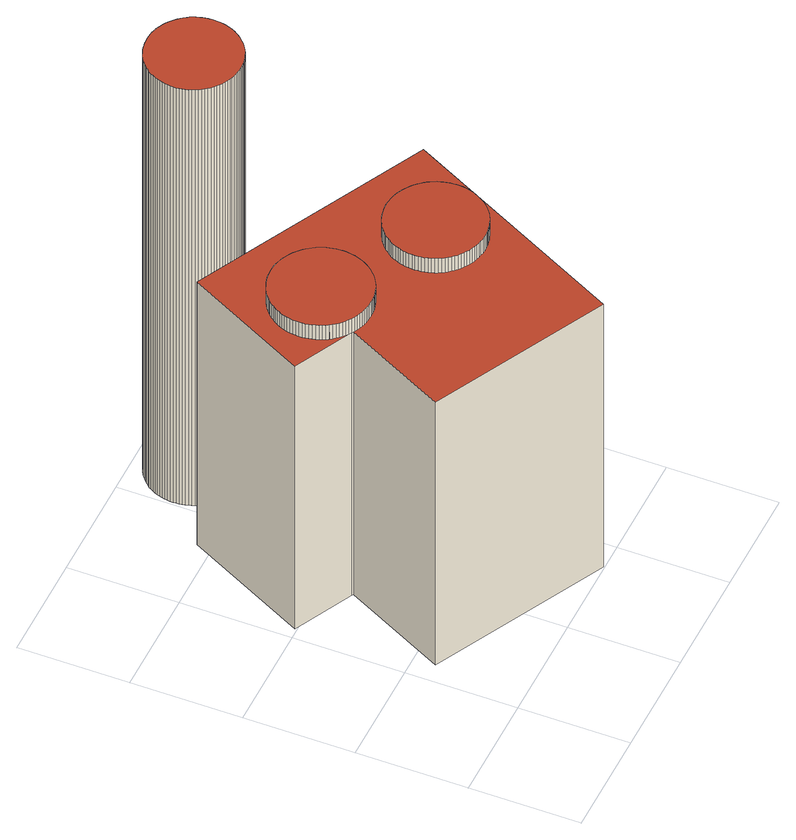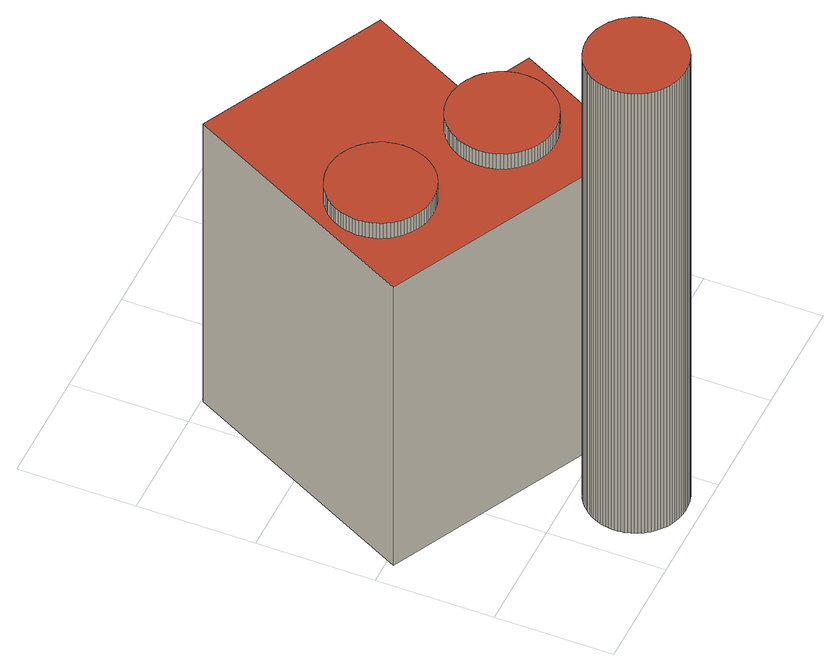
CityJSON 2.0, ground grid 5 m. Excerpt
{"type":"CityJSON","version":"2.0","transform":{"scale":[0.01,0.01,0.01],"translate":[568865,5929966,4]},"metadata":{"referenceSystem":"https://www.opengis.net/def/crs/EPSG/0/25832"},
"CityObjects":{
"building1":{"type":"Building","attributes":{"Grundfläche 2D":"120.618715","Grundhöhe NN":"4.493"},"geometry":[{"type":"Solid","lod":"3","boundaries":[[[[0,1,2,3,4,5,6,7,8,9,10,11,12,13,14,15,16,17,18,19,20,21,22,23,24,25,26,27,28,29,30,31,32,33,34,35,36,37,38,39,40,41,42,43,44,45,46,47,48,49,50,51,52,53,54,55,56,57,58,59,60,61,62,63,64,65,66,67,68,69,70,71,72,73,74,75,76,77,78,79,80,81,82,83,84,85,86,87,88,89,90,91,92,93,94,95,96,97,98,99,100]],[[101,102,103,104,105,106,107,108,109,110,111,112,113,114,115,116,117,118,119,120,121,122,123,124,125,126,127,128,129,130,131,132,133,134,135,136,137,138,139,140,141,142,143,144,145,146,147,148,149,150,151,152,153,154,155,156,157,158,159,160,161,162,163,164,165,166,167,168,169,170,171,172,173,174,175,176,177,178,179,180,181,182,183,184,185,186,187,188,189,190,191,192,193,194,195,196,197,198,199,200]],[[201,202,203,204,205,206,207,208,209,210,211,212,213,214,215,216,217,218,219,220,221,222,223,224,225,226,227,228,229,230,231,232,233,234,235,236,237,238,239,240,241,242,243,244,245,246,247,248,249,250,251,252,253,254,255,256,257,258,259,260,261,262,263,264,265,266,267,268,269,270,271,272,273,274,275,276,277,278,279,280,281,282,283,284,285,286,287,288,289,290,291,292,293,294,295,296,297,298,299,300,301,302,303,304,305,306,307,308],[309,310,311,312,313,314,315,316,317,318,319,320,321,322,323,324,325,326,327,328,329,330,331,332,333,334,335,336,337,338,339,340,341,342,343,344,345,346,347,348,349,350,351,352,353,354,355,356,357,358,359,360,361,362,363,364,365,366,367,368,369,370,371,372,373,374,375,376,377,378,379,380,381,382,383,384,385,386,387,388,389,390,391,392,393,394,395,396,397,398,399,400,401,402,403,404,405,406,407,408]],[[292,291,6,5]],[[291,290,7,6]],[[290,289,8,7]],[[302,301,97,96]],[[301,300,98,97]],[[300,299,99,98]],[[299,298,100,99]],[[298,297,0,100]],[[297,296,1,0]],[[296,295,2,1]],[[3,2,295,294]],[[294,293,4,3]],[[293,292,5,4]],[[289,288,9,8]],[[288,287,10,9]],[[287,286,11,10]],[[286,285,12,11]],[[285,284,13,12]],[[284,283,14,13]],[[283,282,15,14]],[[282,281,16,15]],[[281,280,17,16]],[[280,279,18,17]],[[279,278,19,18]],[[278,277,20,19]],[[277,276,21,20]],[[276,275,22,21]],[[275,274,23,22]],[[274,273,24,23]],[[273,272,25,24]],[[272,271,26,25]],[[271,270,27,26]],[[270,269,28,27]],[[269,268,29,28]],[[268,267,30,29]],[[267,266,31,30]],[[266,265,32,31]],[[265,264,33,32]],[[264,263,34,33]],[[263,262,35,34]],[[262,261,36,35]],[[261,260,37,36]],[[260,259,38,37]],[[259,258,39,38]],[[258,257,40,39]],[[257,256,41,40]],[[256,255,42,41]],[[255,254,43,42]],[[254,253,44,43]],[[253,252,45,44]],[[252,251,46,45]],[[46,251,250,47]],[[48,47,250,249]],[[249,248,49,48]],[[248,247,50,49]],[[51,50,247,246]],[[246,245,52,51]],[[245,244,53,52]],[[244,243,54,53]],[[55,54,243,242]],[[242,241,56,55]],[[241,240,57,56]],[[240,239,58,57]],[[239,238,59,58]],[[238,237,60,59]],[[237,236,61,60]],[[236,235,62,61]],[[235,234,63,62]],[[234,233,64,63]],[[233,232,65,64]],[[232,231,66,65]],[[67,66,231,230]],[[230,229,68,67]],[[229,228,69,68]],[[228,227,70,69]],[[227,226,71,70]],[[226,225,72,71]],[[225,224,73,72]],[[73,224,223]],[[74,73,223,222]],[[222,221,75,74]],[[221,220,76,75]],[[220,219,77,76]],[[219,218,78,77]],[[218,217,79,78]],[[217,216,80,79]],[[216,210,209,82,81,80]],[[209,208,83,82]],[[208,207,84,83]],[[207,206,85,84]],[[206,205,86,85]],[[205,204,87,86]],[[204,203,88,87]],[[89,88,203,202]],[[202,201,90,89]],[[90,201,308]],[[91,90,308,307]],[[307,306,92,91]],[[93,92,306,305]],[[94,93,305,304]],[[304,303,95,94]],[[303,302,96,95]],[[332,331,110,109]],[[331,330,111,110]],[[112,111,330,329]],[[329,328,113,112]],[[328,327,114,113]],[[327,326,115,114]],[[326,325,116,115]],[[325,324,117,116]],[[336,335,106,105]],[[335,334,107,106]],[[334,333,108,107]],[[333,332,109,108]],[[324,323,118,117]],[[323,322,119,118]],[[322,321,120,119]],[[321,320,121,120]],[[320,319,122,121]],[[123,122,319,318]],[[318,317,124,123]],[[125,124,317,316]],[[316,315,126,125]],[[127,126,315,314]],[[314,313,128,127]],[[129,128,313,312]],[[312,311,130,129]],[[311,310,131,130]],[[310,309,132,131]],[[309,408,133,132]],[[408,407,134,133]],[[407,406,135,134]],[[406,405,136,135]],[[405,404,137,136]],[[404,403,138,137]],[[403,402,139,138]],[[402,401,140,139]],[[401,400,141,140]],[[400,399,142,141]],[[399,398,143,142]],[[398,397,144,143]],[[397,396,145,144]],[[396,395,146,145]],[[395,394,147,146]],[[394,393,148,147]],[[393,392,149,148]],[[392,391,150,149]],[[391,390,151,150]],[[390,389,152,151]],[[389,388,153,152]],[[388,387,154,153]],[[387,386,155,154]],[[386,385,156,155]],[[385,384,157,156]],[[384,383,158,157]],[[383,382,159,158]],[[160,159,382,381]],[[381,380,161,160]],[[380,379,162,161]],[[379,378,163,162]],[[164,163,378,377]],[[377,376,165,164]],[[376,375,166,165]],[[167,166,375,374]],[[374,373,168,167]],[[373,372,169,168]],[[372,371,170,169]],[[171,170,371,370]],[[370,369,172,171]],[[369,368,173,172]],[[368,367,174,173]],[[367,366,175,174]],[[366,365,176,175]],[[365,364,177,176]],[[364,363,178,177]],[[363,362,179,178]],[[362,361,180,179]],[[361,360,181,180]],[[360,359,182,181]],[[359,358,183,182]],[[358,357,184,183]],[[357,356,185,184]],[[356,355,186,185]],[[355,354,187,186]],[[354,353,188,187]],[[353,352,189,188]],[[352,351,190,189]],[[191,190,351,350]],[[350,349,192,191]],[[349,348,193,192]],[[348,347,194,193]],[[347,346,195,194]],[[346,345,196,195]],[[345,344,197,196]],[[344,343,198,197]],[[343,342,199,198]],[[342,341,200,199]],[[341,340,101,200]],[[340,339,102,101]],[[339,338,103,102]],[[338,337,104,103]],[[337,336,105,104]],[[215,214,409,410]],[[216,215,410,411]],[[210,216,411,412]],[[211,210,412,413]],[[212,211,413,414]],[[213,212,414,415]],[[214,213,415,409]],[[409,415,414,413,412,411,410]]]],"semantics":{"surfaces":[{"type":"RoofSurface"},{"type":"WallSurface"},{"type":"GroundSurface"}],"values":[[0,0,0,1,1,1,1,1,1,1,1,1,1,1,1,1,1,1,1,1,1,1,1,1,1,1,1,1,1,1,1,1,1,1,1,1,1,1,1,1,1,1,1,1,1,1,1,1,1,1,1,1,1,1,1,1,1,1,1,1,1,1,1,1,1,1,1,1,1,1,1,1,1,1,1,1,1,1,1,1,1,1,1,1,1,1,1,1,1,1,1,1,1,1,1,1,1,1,1,1,1,1,1,1,1,1,1,1,1,1,1,1,1,1,1,1,1,1,1,1,1,1,1,1,1,1,1,1,1,1,1,1,1,1,1,1,1,1,1,1,1,1,1,1,1,1,1,1,1,1,1,1,1,1,1,1,1,1,1,1,1,1,1,1,1,1,1,1,1,1,1,1,1,1,1,1,1,1,1,1,1,1,1,1,1,1,1,1,1,1,1,1,1,1,1,1,1,1,1,1,1,1,1,1,1,1,1,1,1,1,1,1,2]]}}]},
"building2":{"type":"Building","attributes":{"Grundfläche 2D":"13.646682","Grundhöhe NN":"4.770"},"geometry":[{"type":"Solid","lod":"3","boundaries":[[[[416,417,418,419,420,421,422,423,424,425,426,427,428,429,430,431,432,433,434,435,436,437,438,439,440,441,442,443,444,445,446,447,448,449,450,451,452,453,454,455,456,457,458,459,460,461,462,463,464,465,466,467,468,469,470,471,472,473,474,475,476,477,478,479,480,481,482,483,484,485,486,487,488,489,490,491,492,493,494,495,496,497,498,499,500,501,502,503,504,505,506,507,508,509,510,511,512,513,514,515]],[[516,517,420,419]],[[517,518,421,420]],[[518,519,422,421]],[[520,521,510,509]],[[521,522,511,510]],[[522,523,512,511]],[[523,524,513,512]],[[524,525,514,513]],[[525,526,515,514]],[[526,527,416,515]],[[528,516,419,418]],[[527,529,417,416]],[[529,528,418,417]],[[519,530,423,422]],[[530,531,424,423]],[[531,532,425,424]],[[532,533,426,425]],[[533,534,427,426]],[[534,535,428,427]],[[535,536,429,428]],[[536,537,430,429]],[[537,538,431,430]],[[538,539,432,431]],[[539,540,433,432]],[[540,541,434,433]],[[541,542,435,434]],[[542,543,436,435]],[[543,544,437,436]],[[544,545,438,437]],[[545,546,439,438]],[[546,547,440,439]],[[547,548,441,440]],[[548,549,442,441]],[[549,550,443,442]],[[550,551,444,443]],[[551,552,445,444]],[[552,553,446,445]],[[553,554,447,446]],[[554,555,448,447]],[[555,556,449,448]],[[556,557,450,449]],[[557,558,451,450]],[[558,559,452,451]],[[559,560,453,452]],[[560,561,454,453]],[[561,562,455,454]],[[562,563,456,455]],[[563,564,457,456]],[[564,565,458,457]],[[565,566,459,458]],[[566,567,460,459]],[[567,568,461,460]],[[568,569,462,461]],[[569,570,463,462]],[[570,571,464,463]],[[571,572,465,464]],[[572,573,466,465]],[[573,574,467,466]],[[574,575,468,467]],[[575,576,469,468]],[[576,577,470,469]],[[577,578,471,470]],[[578,579,472,471]],[[579,580,473,472]],[[580,581,474,473]],[[581,582,475,474]],[[582,583,476,475]],[[583,584,477,476]],[[584,585,478,477]],[[585,586,479,478]],[[586,587,480,479]],[[587,588,481,480]],[[588,589,482,481]],[[589,590,483,482]],[[590,591,484,483]],[[591,592,485,484]],[[592,593,486,485]],[[593,594,487,486]],[[594,595,488,487]],[[595,596,489,488]],[[596,597,490,489]],[[597,598,491,490]],[[598,599,492,491]],[[599,600,493,492]],[[600,601,494,493]],[[601,602,495,494]],[[602,603,496,495]],[[603,604,497,496]],[[604,605,498,497]],[[605,606,499,498]],[[606,607,500,499]],[[607,608,501,500]],[[608,609,502,501]],[[609,610,503,502]],[[610,611,504,503]],[[611,612,505,504]],[[612,613,506,505]],[[613,614,507,506]],[[614,615,508,507]],[[615,520,509,508]],[[524,523,522,521,520,615,614,613,612,611,610,609,608,607,606,605,604,603,602,601,600,599,598,597,596,595,594,593,592,591,590,589,588,587,586,585,584,583,582,581,580,579,578,577,576,575,574,573,572,571,570,569,568,567,566,565,564,563,562,561,560,559,558,557,556,555,554,553,552,551,550,549,548,547,546,545,544,543,542,541,540,539,538,537,536,535,534,533,532,531,530,519,518,517,516,528,529,527,526,525]]]],"semantics":{"surfaces":[{"type":"RoofSurface"},{"type":"WallSurface"},{"type":"GroundSurface"}],"values":[[0,1,1,1,1,1,1,1,1,1,1,1,1,1,1,1,1,1,1,1,1,1,1,1,1,1,1,1,1,1,1,1,1,1,1,1,1,1,1,1,1,1,1,1,1,1,1,1,1,1,1,1,1,1,1,1,1,1,1,1,1,1,1,1,1,1,1,1,1,1,1,1,1,1,1,1,1,1,1,1,1,1,1,1,1,1,1,1,1,1,1,1,1,1,1,1,1,1,1,1,1,2]]}}]}
},
"vertices":[
[580,893,1641],[591,903,1641],[600,912,1641],[610,923,1641],[618,934,1641],[626,946,1641],[633,958,1641],[640,970,1641],[645,983,1641],[650,996,1641],[654,1010,1641],[657,1023,1641],[659,1037,1641],[661,1051,1641],[661,1065,1641],[661,1079,1641],[660,1093,1641],[657,1107,1641],[654,1121,1641],[651,1134,1641],[646,1147,1641],[640,1160,1641],[634,1173,1641],[627,1185,1641],[619,1196,1641],[610,1208,1641],[601,1218,1641],[591,1228,1641],[581,1237,1641],[570,1246,1641],[558,1254,1641],[546,1261,1641],[534,1267,1641],[521,1273,1641],[508,1278,1641],[494,1282,1641],[481,1285,1641],[467,1287,1641],[453,1288,1641],[439,1289,1641],[425,1288,1641],[411,1287,1641],[397,1285,1641],[383,1282,1641],[370,1278,1641],[356,1273,1641],[344,1268,1641],[331,1262,1641],[319,1254,1641],[307,1246,1641],[296,1238,1641],[286,1229,1641],[276,1219,1641],[267,1208,1641],[258,1197,1641],[250,1186,1641],[243,1174,1641],[236,1161,1641],[231,1148,1641],[226,1135,1641],[222,1122,1641],[219,1108,1641],[217,1094,1641],[216,1080,1641],[215,1066,1641],[215,1052,1641],[217,1038,1641],[219,1024,1641],[222,1011,1641],[226,997,1641],[231,984,1641],[236,971,1641],[242,959,1641],[249,947,1641],[257,935,1641],[266,924,1641],[275,913,1641],[285,903,1641],[295,894,1641],[307,886,1641],[318,878,1641],[327,872,1641],[330,870,1641],[343,864,1641],[356,858,1641],[369,854,1641],[382,850,1641],[396,847,1641],[410,844,1641],[424,843,1641],[438,843,1641],[452,843,1641],[466,844,1641],[479,846,1641],[493,849,1641],[507,853,1641],[520,858,1641],[533,864,1641],[545,870,1641],[557,877,1641],[569,885,1641],[941,1009,1641],[928,1006,1641],[914,1003,1641],[901,999,1641],[888,994,1641],[875,988,1641],[863,982,1641],[851,975,1641],[840,967,1641],[829,958,1641],[819,949,1641],[809,939,1641],[801,928,1641],[792,917,1641],[785,906,1641],[778,894,1641],[772,881,1641],[767,869,1641],[762,856,1641],[758,842,1641],[756,829,1641],[754,815,1641],[753,801,1641],[752,788,1641],[753,774,1641],[755,760,1641],[757,746,1641],[760,733,1641],[764,720,1641],[769,707,1641],[775,694,1641],[781,682,1641],[788,670,1641],[796,659,1641],[805,648,1641],[814,638,1641],[824,628,1641],[835,619,1641],[846,611,1641],[857,604,1641],[869,597,1641],[882,591,1641],[894,585,1641],[907,581,1641],[921,577,1641],[934,575,1641],[948,572,1641],[962,571,1641],[976,571,1641],[989,572,1641],[1003,573,1641],[1017,576,1641],[1030,579,1641],[1043,583,1641],[1056,588,1641],[1069,594,1641],[1081,600,1641],[1093,607,1641],[1104,615,1641],[1115,624,1641],[1125,633,1641],[1135,643,1641],[1144,654,1641],[1152,665,1641],[1159,676,1641],[1166,688,1641],[1172,701,1641],[1178,713,1641],[1182,726,1641],[1186,740,1641],[1189,753,1641],[1191,767,1641],[1192,781,1641],[1192,795,1641],[1191,808,1641],[1190,822,1641],[1187,836,1641],[1184,849,1641],[1180,862,1641],[1175,875,1641],[1169,888,1641],[1163,900,1641],[1156,912,1641],[1148,923,1641],[1139,934,1641],[1130,944,1641],[1120,954,1641],[1109,962,1641],[1098,971,1641],[1087,978,1641],[1075,985,1641],[1062,991,1641],[1050,997,1641],[1037,1001,1641],[1023,1005,1641],[1010,1008,1641],[996,1009,1641],[982,1011,1641],[969,1011,1641],[955,1010,1641],[438,843,1559],[424,843,1559],[410,844,1559],[396,847,1559],[382,850,1559],[369,854,1559],[356,858,1559],[343,864,1559],[330,870,1559],[327,872,1559],[91,405,1559],[879,7,1559],[1397,1032,1559],[335,1569,1559],[52,1010,1559],[318,878,1559],[307,886,1559],[295,894,1559],[285,903,1559],[275,913,1559],[266,924,1559],[257,935,1559],[251,945,1559],[249,947,1559],[242,959,1559],[236,971,1559],[231,984,1559],[226,997,1559],[222,1011,1559],[219,1024,1559],[217,1038,1559],[215,1052,1559],[215,1066,1559],[216,1080,1559],[217,1094,1559],[219,1108,1559],[222,1122,1559],[226,1135,1559],[231,1148,1559],[236,1161,1559],[243,1174,1559],[250,1186,1559],[258,1197,1559],[267,1208,1559],[276,1219,1559],[286,1229,1559],[296,1238,1559],[307,1246,1559],[319,1254,1559],[331,1262,1559],[344,1268,1559],[356,1273,1559],[370,1278,1559],[383,1282,1559],[397,1285,1559],[411,1287,1559],[425,1288,1559],[439,1289,1559],[453,1288,1559],[467,1287,1559],[481,1285,1559],[494,1282,1559],[508,1278,1559],[521,1273,1559],[534,1267,1559],[546,1261,1559],[558,1254,1559],[570,1246,1559],[581,1237,1559],[591,1228,1559],[601,1218,1559],[610,1208,1559],[619,1196,1559],[627,1185,1559],[634,1173,1559],[640,1160,1559],[646,1147,1559],[651,1134,1559],[654,1121,1559],[657,1107,1559],[660,1093,1559],[661,1079,1559],[661,1065,1559],[661,1051,1559],[659,1037,1559],[657,1023,1559],[654,1010,1559],[650,996,1559],[645,983,1559],[640,970,1559],[633,958,1559],[626,946,1559],[618,934,1559],[610,923,1559],[600,912,1559],[591,903,1559],[580,893,1559],[569,885,1559],[557,877,1559],[545,870,1559],[533,864,1559],[520,858,1559],[507,853,1559],[493,849,1559],[479,846,1559],[466,844,1559],[452,843,1559],[439,843,1559],[781,682,1559],[775,694,1559],[769,707,1559],[764,720,1559],[760,733,1559],[757,746,1559],[755,760,1559],[753,774,1559],[752,788,1559],[753,801,1559],[754,815,1559],[756,829,1559],[758,842,1559],[762,856,1559],[767,869,1559],[772,881,1559],[778,894,1559],[785,906,1559],[792,917,1559],[801,928,1559],[809,939,1559],[819,949,1559],[829,958,1559],[840,967,1559],[851,975,1559],[863,982,1559],[875,988,1559],[888,994,1559],[901,999,1559],[914,1003,1559],[928,1006,1559],[941,1009,1559],[955,1010,1559],[969,1011,1559],[982,1011,1559],[996,1009,1559],[1010,1008,1559],[1023,1005,1559],[1037,1001,1559],[1050,997,1559],[1062,991,1559],[1075,985,1559],[1087,978,1559],[1098,971,1559],[1109,962,1559],[1120,954,1559],[1130,944,1559],[1139,934,1559],[1148,923,1559],[1156,912,1559],[1163,900,1559],[1169,888,1559],[1175,875,1559],[1180,862,1559],[1184,849,1559],[1187,836,1559],[1190,822,1559],[1191,808,1559],[1192,795,1559],[1192,781,1559],[1191,767,1559],[1189,753,1559],[1186,740,1559],[1182,726,1559],[1178,713,1559],[1172,701,1559],[1166,688,1559],[1159,676,1559],[1152,665,1559],[1144,654,1559],[1135,643,1559],[1125,633,1559],[1115,624,1559],[1104,615,1559],[1093,607,1559],[1081,600,1559],[1069,594,1559],[1056,588,1559],[1043,583,1559],[1030,579,1559],[1017,576,1559],[1003,573,1559],[989,572,1559],[976,571,1559],[962,571,1559],[948,572,1559],[934,575,1559],[921,577,1559],[907,581,1559],[894,585,1559],[882,591,1559],[869,597,1559],[857,604,1559],[846,611,1559],[835,619,1559],[824,628,1559],[814,638,1559],[805,648,1559],[796,659,1559],[788,670,1559],[335,1569,49],[52,1010,49],[318,878,49],[327,872,49],[91,405,49],[879,7,49],[1397,1032,49],
[548,1886,2466],[540,1876,2466],[531,1866,2466],[524,1855,2466],[517,1844,2466],[511,1832,2466],[506,1820,2466],[502,1808,2466],[498,1795,2466],[495,1783,2466],[493,1770,2466],[491,1757,2466],[491,1743,2466],[491,1730,2466],[492,1717,2466],[494,1704,2466],[497,1692,2466],[501,1679,2466],[505,1667,2466],[510,1655,2466],[516,1643,2466],[523,1632,2466],[530,1621,2466],[538,1610,2466],[547,1600,2466],[556,1591,2466],[566,1583,2466],[576,1574,2466],[587,1567,2466],[598,1560,2466],[610,1554,2466],[622,1549,2466],[634,1544,2466],[646,1541,2466],[659,1538,2466],[672,1536,2466],[685,1534,2466],[698,1534,2466],[711,1534,2466],[724,1535,2466],[737,1537,2466],[750,1540,2466],[763,1544,2466],[775,1548,2466],[787,1553,2466],[799,1559,2466],[810,1566,2466],[821,1573,2466],[831,1581,2466],[841,1590,2466],[851,1599,2466],[859,1608,2466],[867,1619,2466],[875,1630,2466],[882,1641,2466],[888,1653,2466],[893,1664,2466],[897,1677,2466],[901,1689,2466],[904,1702,2466],[906,1715,2466],[907,1728,2466],[908,1741,2466],[908,1754,2466],[906,1767,2466],[905,1780,2466],[902,1793,2466],[898,1806,2466],[894,1818,2466],[889,1830,2466],[883,1842,2466],[876,1853,2466],[869,1864,2466],[861,1874,2466],[852,1884,2466],[843,1893,2466],[833,1902,2466],[823,1910,2466],[812,1918,2466],[801,1925,2466],[789,1930,2466],[777,1936,2466],[765,1940,2466],[752,1944,2466],[740,1947,2466],[727,1949,2466],[714,1950,2466],[701,1951,2466],[688,1950,2466],[674,1949,2466],[661,1947,2466],[649,1945,2466],[636,1941,2466],[624,1937,2466],[612,1932,2466],[600,1926,2466],[589,1919,2466],[578,1912,2466],[568,1904,2466],[558,1895,2466],[524,1855,77],[517,1844,77],[511,1832,77],[506,1820,77],[624,1937,77],[612,1932,77],[600,1926,77],[589,1919,77],[578,1912,77],[568,1904,77],[558,1895,77],[548,1886,77],[531,1866,77],[540,1876,77],[502,1808,77],[498,1795,77],[495,1783,77],[493,1770,77],[491,1757,77],[491,1743,77],[491,1730,77],[492,1717,77],[494,1704,77],[497,1692,77],[501,1679,77],[505,1667,77],[510,1655,77],[516,1643,77],[523,1632,77],[530,1621,77],[538,1610,77],[547,1600,77],[556,1591,77],[566,1583,77],[576,1574,77],[587,1567,77],[598,1560,77],[610,1554,77],[622,1549,77],[634,1544,77],[646,1541,77],[659,1538,77],[672,1536,77],[685,1534,77],[698,1534,77],[711,1534,77],[724,1535,77],[737,1537,77],[750,1540,77],[763,1544,77],[775,1548,77],[787,1553,77],[799,1559,77],[810,1566,77],[821,1573,77],[831,1581,77],[841,1590,77],[851,1599,77],[859,1608,77],[867,1619,77],[875,1630,77],[882,1641,77],[888,1653,77],[893,1664,77],[897,1677,77],[901,1689,77],[904,1702,77],[906,1715,77],[907,1728,77],[908,1741,77],[908,1754,77],[906,1767,77],[905,1780,77],[902,1793,77],[898,1806,77],[894,1818,77],[889,1830,77],[883,1842,77],[876,1853,77],[869,1864,77],[861,1874,77],[852,1884,77],[843,1893,77],[833,1902,77],[823,1910,77],[812,1918,77],[801,1925,77],[789,1930,77],[777,1936,77],[765,1940,77],[752,1944,77],[740,1947,77],[727,1949,77],[714,1950,77],[701,1951,77],[688,1950,77],[674,1949,77],[661,1947,77],[649,1945,77],[636,1941,77]
]}
